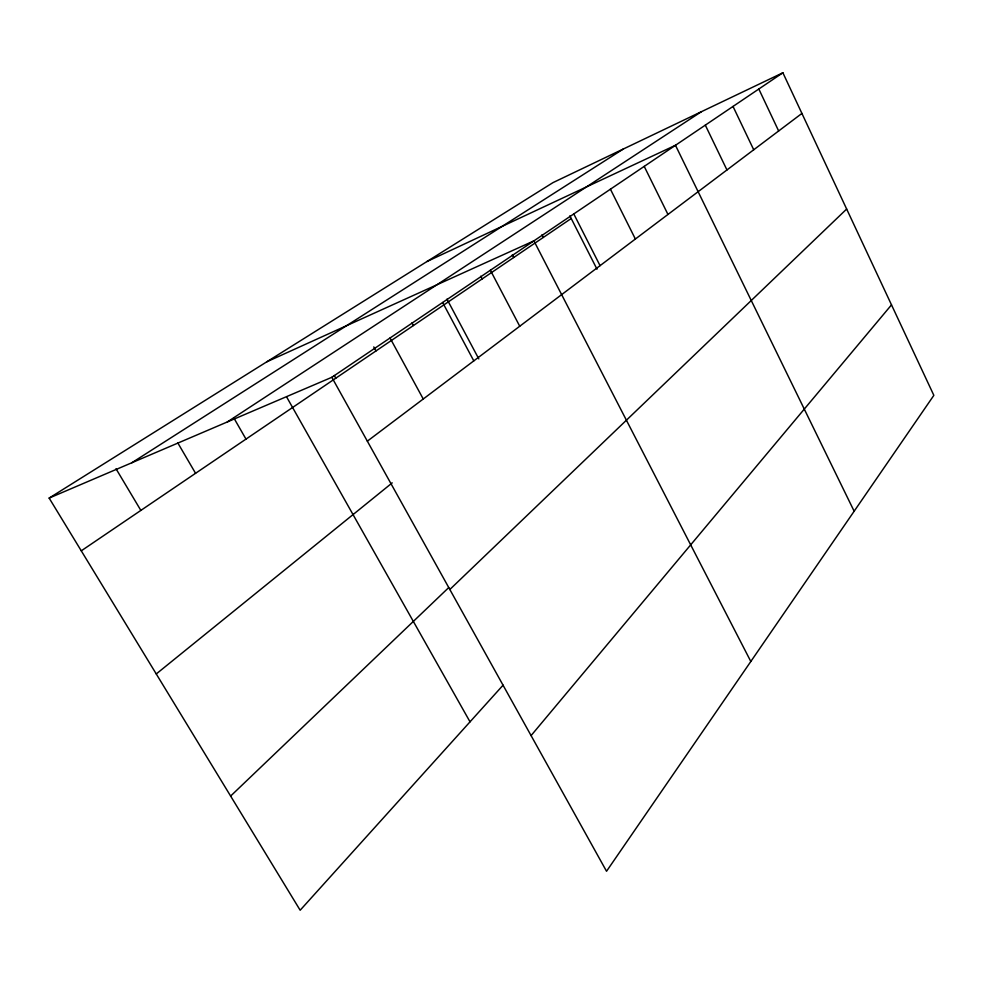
<?xml version="1.0" encoding="UTF-8"?>
<svg xmlns="http://www.w3.org/2000/svg" width="983" height="983" viewBox="0 0 983 983"><rect width="100%" height="100%" fill="white"/><g stroke="black" fill="none" stroke-linecap="round" stroke-linejoin="round"><path stroke-width="1.47" d="M531.078 735.591L891.507 304.865M503.099 685.151L300.159 910.233L49.15 498.086L552.974 182.629L782.886 72.767L933.85 395.35L606.536 871.27L331.824 377.3L49.15 498.086M230.624 796.058L448.739 587.576M449.833 589.505L846.658 209.047M156.26 673.945L392.229 482.862M367.347 441.158L801.919 113.426M81.27 550.824L571.221 218.509M331.824 377.3L782.886 72.767M227.306 421.953L701.346 111.73M131.845 462.747L623.382 148.986M426.929 261.539L675.468 145.287L854.153 511.234M266.798 361.805L533.916 240.86L750.815 661.473M116.006 468.744L140.852 510.41M177.776 442.866L195.568 473.302M233.917 418.094L245.983 439.106M286.692 397.058L470.021 721.829M334.306 375.506L335.793 378.197M373.773 346.925L375.973 350.943M390.042 337.992L423.243 399M411.963 322.866L413.413 325.545M442.633 302.481L473.794 360.872M446.97 299.139L478.807 358.906M480.699 276.248L482.112 278.951M490.382 270.251L519.737 326.233M512.29 254.818L513.704 257.521M541.989 234.777L543.341 237.419M569.87 215.855L597 269.195M573.789 213.938L600.06 265.656M610.431 189.203L635.374 239.029M644.221 166.397L667.961 214.441M705.315 125.136L726.953 169.961M733.023 106.434L753.715 149.772M758.827 89.011L778.647 130.972"/></g></svg>
